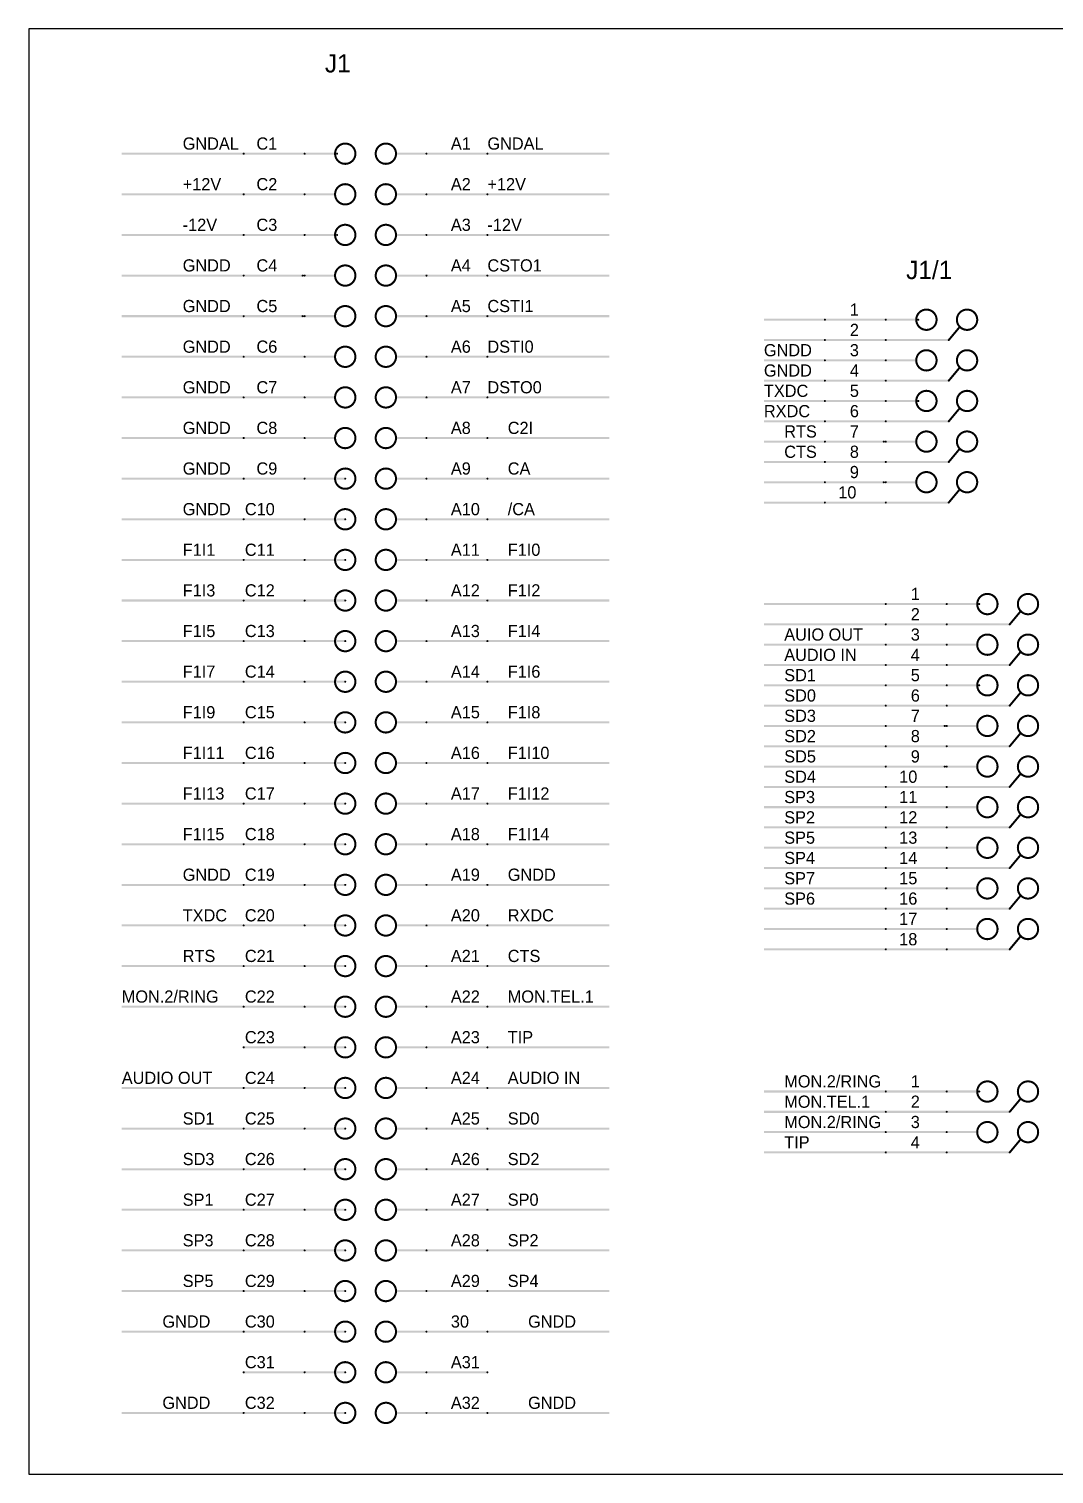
# Model space of a CAD drawing. Extents: x 0.83 to 10.68, y 13.4 to 20.51.
# Drawn here: x 0.83 to 5.87, y 13.4 to 20.51 of the extents above; entities that cross this region are included whole.
import ezdxf

# ---------------------------------------------------------------- set-up
doc = ezdxf.new("R2010")
doc.units = 0
doc.linetypes.add('SOLID', pattern=[0])
doc.layers.get('0').update_dxf_attribs({"linetype": 'SOLID'})
doc.layers.add('1', color=1, linetype='SOLID')

# ---------------------------------------------------------------- blocks, each defined once
blk = doc.blocks.new('32767')
at = {"color": 0, "const_width": 0.5}
blk.add_lwpolyline([(-0.25, 0, 1), (0.25, 0, 1)], format="xyb", close=True, dxfattribs=at)

msp = doc.modelspace()

# ---------------------------------------------------------------- linework, layer by layer
at = {"color": 0}
for p, q in [((0.8263, 20.5144), (0.8263, 13.3988)), ((10.6746, 20.5144), (0.8263, 20.5144)), ((0.8263, 13.3988), (10.6746, 13.3988))]:
    msp.add_line(p, q, dxfattribs=at)
at = {"layer": '1', "color": 0, "const_width": 0.01}
for points in [[(2.4334, 19.9, 1), (2.3334, 19.9, 1), (2.4334, 19.9, 1)], [(2.6334, 19.9, 1), (2.5334, 19.9, 1), (2.6334, 19.9, 1)], [(2.4334, 19.7, 1), (2.3334, 19.7, 1), (2.4334, 19.7, 1)], [(2.6334, 19.7, 1), (2.5334, 19.7, 1), (2.6334, 19.7, 1)], [(2.4334, 19.5, 1), (2.3334, 19.5, 1), (2.4334, 19.5, 1)], [(2.6334, 19.5, 1), (2.5334, 19.5, 1), (2.6334, 19.5, 1)], [(2.4334, 19.3, 1), (2.3334, 19.3, 1), (2.4334, 19.3, 1)], [(2.6334, 19.3, 1), (2.5334, 19.3, 1), (2.6334, 19.3, 1)], [(2.4334, 19.1, 1), (2.3334, 19.1, 1), (2.4334, 19.1, 1)], [(2.6334, 19.1, 1), (2.5334, 19.1, 1), (2.6334, 19.1, 1)], [(5.2944, 19.0825, 1), (5.1944, 19.0825, 1), (5.2944, 19.0825, 1)], [(5.4944, 19.0825, 1), (5.3944, 19.0825, 1), (5.4944, 19.0825, 1)], [(2.4334, 18.9, 1), (2.3334, 18.9, 1), (2.4334, 18.9, 1)], [(2.6334, 18.9, 1), (2.5334, 18.9, 1), (2.6334, 18.9, 1)], [(5.2944, 18.8825, 1), (5.1944, 18.8825, 1), (5.2944, 18.8825, 1)], [(5.4944, 18.8825, 1), (5.3944, 18.8825, 1), (5.4944, 18.8825, 1)], [(2.4334, 18.7, 1), (2.3334, 18.7, 1), (2.4334, 18.7, 1)], [(2.6334, 18.7, 1), (2.5334, 18.7, 1), (2.6334, 18.7, 1)], [(5.2944, 18.6825, 1), (5.1944, 18.6825, 1), (5.2944, 18.6825, 1)], [(5.4944, 18.6825, 1), (5.3944, 18.6825, 1), (5.4944, 18.6825, 1)], [(2.4334, 18.5, 1), (2.3334, 18.5, 1), (2.4334, 18.5, 1)], [(2.6334, 18.5, 1), (2.5334, 18.5, 1), (2.6334, 18.5, 1)], [(5.2944, 18.4825, 1), (5.1944, 18.4825, 1), (5.2944, 18.4825, 1)], [(5.4944, 18.4825, 1), (5.3944, 18.4825, 1), (5.4944, 18.4825, 1)], [(2.4334, 18.3, 1), (2.3334, 18.3, 1), (2.4334, 18.3, 1)], [(2.6334, 18.3, 1), (2.5334, 18.3, 1), (2.6334, 18.3, 1)], [(5.2944, 18.2825, 1), (5.1944, 18.2825, 1), (5.2944, 18.2825, 1)], [(5.4944, 18.2825, 1), (5.3944, 18.2825, 1), (5.4944, 18.2825, 1)], [(2.4334, 18.1, 1), (2.3334, 18.1, 1), (2.4334, 18.1, 1)], [(2.6334, 18.1, 1), (2.5334, 18.1, 1), (2.6334, 18.1, 1)], [(2.4334, 17.9, 1), (2.3334, 17.9, 1), (2.4334, 17.9, 1)], [(2.6334, 17.9, 1), (2.5334, 17.9, 1), (2.6334, 17.9, 1)], [(2.4334, 17.7, 1), (2.3334, 17.7, 1), (2.4334, 17.7, 1)], [(2.6334, 17.7, 1), (2.5334, 17.7, 1), (2.6334, 17.7, 1)], [(5.5944, 17.6825, 1), (5.4944, 17.6825, 1), (5.5944, 17.6825, 1)], [(5.7944, 17.6825, 1), (5.6944, 17.6825, 1), (5.7944, 17.6825, 1)], [(2.4334, 17.5, 1), (2.3334, 17.5, 1), (2.4334, 17.5, 1)], [(2.6334, 17.5, 1), (2.5334, 17.5, 1), (2.6334, 17.5, 1)], [(5.5944, 17.4825, 1), (5.4944, 17.4825, 1), (5.5944, 17.4825, 1)], [(5.7944, 17.4825, 1), (5.6944, 17.4825, 1), (5.7944, 17.4825, 1)], [(2.4334, 17.3, 1), (2.3334, 17.3, 1), (2.4334, 17.3, 1)], [(2.6334, 17.3, 1), (2.5334, 17.3, 1), (2.6334, 17.3, 1)], [(5.5944, 17.2825, 1), (5.4944, 17.2825, 1), (5.5944, 17.2825, 1)], [(5.7944, 17.2825, 1), (5.6944, 17.2825, 1), (5.7944, 17.2825, 1)], [(2.4334, 17.1, 1), (2.3334, 17.1, 1), (2.4334, 17.1, 1)], [(2.6334, 17.1, 1), (2.5334, 17.1, 1), (2.6334, 17.1, 1)], [(5.5944, 17.0825, 1), (5.4944, 17.0825, 1), (5.5944, 17.0825, 1)], [(5.7944, 17.0825, 1), (5.6944, 17.0825, 1), (5.7944, 17.0825, 1)], [(2.4334, 16.9, 1), (2.3334, 16.9, 1), (2.4334, 16.9, 1)], [(2.6334, 16.9, 1), (2.5334, 16.9, 1), (2.6334, 16.9, 1)], [(5.5944, 16.8825, 1), (5.4944, 16.8825, 1), (5.5944, 16.8825, 1)], [(5.7944, 16.8825, 1), (5.6944, 16.8825, 1), (5.7944, 16.8825, 1)], [(2.4334, 16.7, 1), (2.3334, 16.7, 1), (2.4334, 16.7, 1)], [(2.6334, 16.7, 1), (2.5334, 16.7, 1), (2.6334, 16.7, 1)], [(5.5944, 16.6825, 1), (5.4944, 16.6825, 1), (5.5944, 16.6825, 1)], [(5.7944, 16.6825, 1), (5.6944, 16.6825, 1), (5.7944, 16.6825, 1)], [(2.4334, 16.5, 1), (2.3334, 16.5, 1), (2.4334, 16.5, 1)], [(2.6334, 16.5, 1), (2.5334, 16.5, 1), (2.6334, 16.5, 1)], [(5.5944, 16.4825, 1), (5.4944, 16.4825, 1), (5.5944, 16.4825, 1)], [(5.7944, 16.4825, 1), (5.6944, 16.4825, 1), (5.7944, 16.4825, 1)], [(2.4334, 16.3, 1), (2.3334, 16.3, 1), (2.4334, 16.3, 1)], [(2.6334, 16.3, 1), (2.5334, 16.3, 1), (2.6334, 16.3, 1)], [(5.5944, 16.2825, 1), (5.4944, 16.2825, 1), (5.5944, 16.2825, 1)], [(5.7944, 16.2825, 1), (5.6944, 16.2825, 1), (5.7944, 16.2825, 1)], [(2.4334, 16.1, 1), (2.3334, 16.1, 1), (2.4334, 16.1, 1)], [(2.6334, 16.1, 1), (2.5334, 16.1, 1), (2.6334, 16.1, 1)], [(5.5944, 16.0825, 1), (5.4944, 16.0825, 1), (5.5944, 16.0825, 1)], [(5.7944, 16.0825, 1), (5.6944, 16.0825, 1), (5.7944, 16.0825, 1)], [(2.4334, 15.9, 1), (2.3334, 15.9, 1), (2.4334, 15.9, 1)], [(2.6334, 15.9, 1), (2.5334, 15.9, 1), (2.6334, 15.9, 1)], [(2.4334, 15.7, 1), (2.3334, 15.7, 1), (2.4334, 15.7, 1)], [(2.6334, 15.7, 1), (2.5334, 15.7, 1), (2.6334, 15.7, 1)], [(2.4334, 15.5, 1), (2.3334, 15.5, 1), (2.4334, 15.5, 1)], [(2.6334, 15.5, 1), (2.5334, 15.5, 1), (2.6334, 15.5, 1)], [(2.4334, 15.3, 1), (2.3334, 15.3, 1), (2.4334, 15.3, 1)], [(2.6334, 15.3, 1), (2.5334, 15.3, 1), (2.6334, 15.3, 1)], [(5.5944, 15.2825, 1), (5.4944, 15.2825, 1), (5.5944, 15.2825, 1)], [(5.7944, 15.2825, 1), (5.6944, 15.2825, 1), (5.7944, 15.2825, 1)], [(2.4334, 15.1, 1), (2.3334, 15.1, 1), (2.4334, 15.1, 1)], [(2.6334, 15.1, 1), (2.5334, 15.1, 1), (2.6334, 15.1, 1)], [(5.5944, 15.0825, 1), (5.4944, 15.0825, 1), (5.5944, 15.0825, 1)], [(5.7944, 15.0825, 1), (5.6944, 15.0825, 1), (5.7944, 15.0825, 1)], [(2.4334, 14.9, 1), (2.3334, 14.9, 1), (2.4334, 14.9, 1)], [(2.6334, 14.9, 1), (2.5334, 14.9, 1), (2.6334, 14.9, 1)], [(2.4334, 14.7, 1), (2.3334, 14.7, 1), (2.4334, 14.7, 1)], [(2.6334, 14.7, 1), (2.5334, 14.7, 1), (2.6334, 14.7, 1)], [(2.4334, 14.5, 1), (2.3334, 14.5, 1), (2.4334, 14.5, 1)], [(2.6334, 14.5, 1), (2.5334, 14.5, 1), (2.6334, 14.5, 1)], [(2.4334, 14.3, 1), (2.3334, 14.3, 1), (2.4334, 14.3, 1)], [(2.6334, 14.3, 1), (2.5334, 14.3, 1), (2.6334, 14.3, 1)], [(2.4334, 14.1, 1), (2.3334, 14.1, 1), (2.4334, 14.1, 1)], [(2.6334, 14.1, 1), (2.5334, 14.1, 1), (2.6334, 14.1, 1)], [(2.4334, 13.9, 1), (2.3334, 13.9, 1), (2.4334, 13.9, 1)], [(2.6334, 13.9, 1), (2.5334, 13.9, 1), (2.6334, 13.9, 1)], [(2.4334, 13.7, 1), (2.3334, 13.7, 1), (2.4334, 13.7, 1)], [(2.6334, 13.7, 1), (2.5334, 13.7, 1), (2.6334, 13.7, 1)]]:
    msp.add_lwpolyline(points, format="xyb", dxfattribs=at)
at = {"layer": '1', "color": 0}
for points in [[(1.2834, 19.895), (1.2834, 19.905), (1.8834, 19.895), (1.8834, 19.905)], [(2.1834, 19.905), (2.1834, 19.895), (1.8834, 19.905), (1.8834, 19.895)], [(2.1834, 19.895), (2.1834, 19.905), (2.3434, 19.895), (2.3434, 19.905)], [(2.6334, 19.895), (2.6334, 19.905), (2.7834, 19.895), (2.7834, 19.905)], [(2.7834, 19.895), (2.7834, 19.905), (3.0834, 19.895), (3.0834, 19.905)], [(3.0834, 19.895), (3.0834, 19.905), (3.6834, 19.895), (3.6834, 19.905)], [(1.2834, 19.695), (1.2834, 19.705), (1.8834, 19.695), (1.8834, 19.705)], [(2.1834, 19.705), (2.1834, 19.695), (1.8834, 19.705), (1.8834, 19.695)], [(2.1834, 19.695), (2.1834, 19.705), (2.3334, 19.695), (2.3334, 19.705)], [(2.6334, 19.695), (2.6334, 19.705), (2.7834, 19.695), (2.7834, 19.705)], [(2.7834, 19.695), (2.7834, 19.705), (3.0834, 19.695), (3.0834, 19.705)], [(3.0834, 19.695), (3.0834, 19.705), (3.6834, 19.695), (3.6834, 19.705)], [(1.2834, 19.495), (1.2834, 19.505), (1.8834, 19.495), (1.8834, 19.505)], [(2.1834, 19.505), (2.1834, 19.495), (1.8834, 19.505), (1.8834, 19.495)], [(2.1834, 19.495), (2.1834, 19.505), (2.3434, 19.495), (2.3434, 19.505)], [(2.6334, 19.495), (2.6334, 19.505), (2.7834, 19.495), (2.7834, 19.505)], [(2.7834, 19.495), (2.7834, 19.505), (3.0834, 19.495), (3.0834, 19.505)], [(3.0834, 19.495), (3.0834, 19.505), (3.6834, 19.495), (3.6834, 19.505)], [(1.2834, 19.295), (1.2834, 19.305), (1.8834, 19.295), (1.8834, 19.305)], [(2.1834, 19.305), (2.1834, 19.295), (1.8834, 19.305), (1.8834, 19.295)], [(2.1734, 19.295), (2.1734, 19.305), (2.3334, 19.295), (2.3334, 19.305)], [(2.6334, 19.295), (2.6334, 19.305), (2.7834, 19.295), (2.7834, 19.305)], [(2.7834, 19.295), (2.7834, 19.305), (3.0834, 19.295), (3.0834, 19.305)], [(3.0834, 19.295), (3.0834, 19.305), (3.6834, 19.295), (3.6834, 19.305)], [(1.2834, 19.095), (1.2834, 19.105), (1.8834, 19.095), (1.8834, 19.105)], [(2.1834, 19.105), (2.1834, 19.095), (1.8834, 19.105), (1.8834, 19.095)], [(2.1734, 19.095), (2.1734, 19.105), (2.3334, 19.095), (2.3334, 19.105)], [(2.6334, 19.095), (2.6334, 19.105), (2.7834, 19.095), (2.7834, 19.105)], [(2.7834, 19.095), (2.7834, 19.105), (3.0834, 19.095), (3.0834, 19.105)], [(3.0834, 19.095), (3.0834, 19.105), (3.6834, 19.095), (3.6834, 19.105)], [(4.4444, 19.0775), (4.4444, 19.0875), (4.7444, 19.0775), (4.7444, 19.0875)], [(5.0444, 19.0875), (5.0444, 19.0775), (4.7444, 19.0875), (4.7444, 19.0775)], [(5.0444, 19.0775), (5.0444, 19.0875), (5.2044, 19.0775), (5.2044, 19.0875)], [(5.3582, 18.9793), (5.3506, 18.9857), (5.4082, 19.0393), (5.4006, 19.0457)], [(4.4444, 18.9775), (4.4444, 18.9875), (4.7444, 18.9775), (4.7444, 18.9875)], [(5.0444, 18.9875), (5.0444, 18.9775), (4.7444, 18.9875), (4.7444, 18.9775)], [(5.0444, 18.9775), (5.0444, 18.9875), (5.3544, 18.9775), (5.3544, 18.9875)], [(1.2834, 18.895), (1.2834, 18.905), (1.8834, 18.895), (1.8834, 18.905)], [(2.1834, 18.905), (2.1834, 18.895), (1.8834, 18.905), (1.8834, 18.895)], [(2.1834, 18.895), (2.1834, 18.905), (2.3334, 18.895), (2.3334, 18.905)], [(2.6334, 18.895), (2.6334, 18.905), (2.7834, 18.895), (2.7834, 18.905)], [(2.7834, 18.895), (2.7834, 18.905), (3.0834, 18.895), (3.0834, 18.905)], [(3.0834, 18.895), (3.0834, 18.905), (3.6834, 18.895), (3.6834, 18.905)], [(4.4444, 18.8775), (4.4444, 18.8875), (4.7444, 18.8775), (4.7444, 18.8875)], [(5.0444, 18.8875), (5.0444, 18.8775), (4.7444, 18.8875), (4.7444, 18.8775)], [(5.0444, 18.8775), (5.0444, 18.8875), (5.1944, 18.8775), (5.1944, 18.8875)], [(4.4444, 18.7775), (4.4444, 18.7875), (4.7444, 18.7775), (4.7444, 18.7875)], [(5.0444, 18.7875), (5.0444, 18.7775), (4.7444, 18.7875), (4.7444, 18.7775)], [(5.0444, 18.7775), (5.0444, 18.7875), (5.3544, 18.7775), (5.3544, 18.7875)], [(5.3582, 18.7793), (5.3506, 18.7857), (5.4082, 18.8393), (5.4006, 18.8457)], [(1.2834, 18.695), (1.2834, 18.705), (1.8834, 18.695), (1.8834, 18.705)], [(2.1834, 18.705), (2.1834, 18.695), (1.8834, 18.705), (1.8834, 18.695)], [(2.1834, 18.695), (2.1834, 18.705), (2.3334, 18.695), (2.3334, 18.705)], [(2.6334, 18.695), (2.6334, 18.705), (2.7834, 18.695), (2.7834, 18.705)], [(2.7834, 18.695), (2.7834, 18.705), (3.0834, 18.695), (3.0834, 18.705)], [(3.0834, 18.695), (3.0834, 18.705), (3.6834, 18.695), (3.6834, 18.705)], [(4.4444, 18.6775), (4.4444, 18.6875), (4.7444, 18.6775), (4.7444, 18.6875)], [(5.0444, 18.6875), (5.0444, 18.6775), (4.7444, 18.6875), (4.7444, 18.6775)], [(5.0444, 18.6775), (5.0444, 18.6875), (5.2044, 18.6775), (5.2044, 18.6875)], [(5.3582, 18.5793), (5.3506, 18.5857), (5.4082, 18.6393), (5.4006, 18.6457)], [(4.4444, 18.5775), (4.4444, 18.5875), (4.7444, 18.5775), (4.7444, 18.5875)], [(5.0444, 18.5875), (5.0444, 18.5775), (4.7444, 18.5875), (4.7444, 18.5775)], [(5.0444, 18.5775), (5.0444, 18.5875), (5.3544, 18.5775), (5.3544, 18.5875)], [(1.2834, 18.495), (1.2834, 18.505), (1.8834, 18.495), (1.8834, 18.505)], [(2.1834, 18.505), (2.1834, 18.495), (1.8834, 18.505), (1.8834, 18.495)], [(2.1834, 18.495), (2.1834, 18.505), (2.3334, 18.495), (2.3334, 18.505)], [(2.6334, 18.495), (2.6334, 18.505), (2.7834, 18.495), (2.7834, 18.505)], [(2.7834, 18.495), (2.7834, 18.505), (3.0834, 18.495), (3.0834, 18.505)], [(3.0834, 18.495), (3.0834, 18.505), (3.6834, 18.495), (3.6834, 18.505)], [(4.4444, 18.4775), (4.4444, 18.4875), (4.7444, 18.4775), (4.7444, 18.4875)], [(5.0444, 18.4875), (5.0444, 18.4775), (4.7444, 18.4875), (4.7444, 18.4775)], [(5.0344, 18.4775), (5.0344, 18.4875), (5.1944, 18.4775), (5.1944, 18.4875)], [(5.3582, 18.3793), (5.3506, 18.3857), (5.4082, 18.4393), (5.4006, 18.4457)], [(4.4444, 18.3775), (4.4444, 18.3875), (4.7444, 18.3775), (4.7444, 18.3875)], [(5.0444, 18.3875), (5.0444, 18.3775), (4.7444, 18.3875), (4.7444, 18.3775)], [(5.0444, 18.3775), (5.0444, 18.3875), (5.3544, 18.3775), (5.3544, 18.3875)], [(1.2834, 18.295), (1.2834, 18.305), (1.8834, 18.295), (1.8834, 18.305)], [(2.1834, 18.305), (2.1834, 18.295), (1.8834, 18.305), (1.8834, 18.295)], [(2.1834, 18.295), (2.1834, 18.305), (2.3834, 18.295), (2.3834, 18.305)], [(2.6334, 18.295), (2.6334, 18.305), (2.7834, 18.295), (2.7834, 18.305)], [(2.7834, 18.295), (2.7834, 18.305), (3.0834, 18.295), (3.0834, 18.305)], [(3.0834, 18.295), (3.0834, 18.305), (3.6834, 18.295), (3.6834, 18.305)], [(4.4444, 18.2775), (4.4444, 18.2875), (4.7444, 18.2775), (4.7444, 18.2875)], [(5.0444, 18.2875), (5.0444, 18.2775), (4.7444, 18.2875), (4.7444, 18.2775)], [(5.0344, 18.2775), (5.0344, 18.2875), (5.1944, 18.2775), (5.1944, 18.2875)], [(5.3582, 18.1793), (5.3506, 18.1857), (5.4082, 18.2393), (5.4006, 18.2457)], [(4.4444, 18.1775), (4.4444, 18.1875), (4.7444, 18.1775), (4.7444, 18.1875)], [(5.0444, 18.1875), (5.0444, 18.1775), (4.7444, 18.1875), (4.7444, 18.1775)], [(5.0444, 18.1775), (5.0444, 18.1875), (5.3544, 18.1775), (5.3544, 18.1875)], [(1.2834, 18.095), (1.2834, 18.105), (1.8834, 18.095), (1.8834, 18.105)], [(2.1834, 18.105), (2.1834, 18.095), (1.8834, 18.105), (1.8834, 18.095)], [(2.1834, 18.095), (2.1834, 18.105), (2.3834, 18.095), (2.3834, 18.105)], [(2.6334, 18.095), (2.6334, 18.105), (2.7834, 18.095), (2.7834, 18.105)], [(2.7834, 18.095), (2.7834, 18.105), (3.0834, 18.095), (3.0834, 18.105)], [(3.0834, 18.095), (3.0834, 18.105), (3.6834, 18.095), (3.6834, 18.105)], [(1.2834, 17.895), (1.2834, 17.905), (1.8834, 17.895), (1.8834, 17.905)], [(2.1834, 17.905), (2.1834, 17.895), (1.8834, 17.905), (1.8834, 17.895)], [(2.1834, 17.895), (2.1834, 17.905), (2.3834, 17.895), (2.3834, 17.905)], [(2.6334, 17.895), (2.6334, 17.905), (2.7834, 17.895), (2.7834, 17.905)], [(2.7834, 17.895), (2.7834, 17.905), (3.0834, 17.895), (3.0834, 17.905)], [(3.0834, 17.895), (3.0834, 17.905), (3.6834, 17.895), (3.6834, 17.905)], [(1.2834, 17.695), (1.2834, 17.705), (1.8834, 17.695), (1.8834, 17.705)], [(2.1834, 17.705), (2.1834, 17.695), (1.8834, 17.705), (1.8834, 17.695)], [(2.1834, 17.695), (2.1834, 17.705), (2.3834, 17.695), (2.3834, 17.705)], [(2.6334, 17.695), (2.6334, 17.705), (2.7834, 17.695), (2.7834, 17.705)], [(2.7834, 17.695), (2.7834, 17.705), (3.0834, 17.695), (3.0834, 17.705)], [(3.0834, 17.695), (3.0834, 17.705), (3.6834, 17.695), (3.6834, 17.705)], [(4.4444, 17.6775), (4.4444, 17.6875), (5.0444, 17.6775), (5.0444, 17.6875)], [(5.3444, 17.6875), (5.3444, 17.6775), (5.0444, 17.6875), (5.0444, 17.6775)], [(5.3444, 17.6775), (5.3444, 17.6875), (5.5044, 17.6775), (5.5044, 17.6875)], [(4.4444, 17.5775), (4.4444, 17.5875), (5.0444, 17.5775), (5.0444, 17.5875)], [(4.4444, 17.5775), (4.4444, 17.5875), (5.0444, 17.5775), (5.0444, 17.5875)], [(5.3444, 17.5875), (5.3444, 17.5775), (5.0444, 17.5875), (5.0444, 17.5775)], [(5.3444, 17.5775), (5.3444, 17.5875), (5.6544, 17.5775), (5.6544, 17.5875)], [(5.6582, 17.5793), (5.6506, 17.5857), (5.7082, 17.6393), (5.7006, 17.6457)], [(1.2834, 17.495), (1.2834, 17.505), (1.8834, 17.495), (1.8834, 17.505)], [(2.1834, 17.505), (2.1834, 17.495), (1.8834, 17.505), (1.8834, 17.495)], [(2.1834, 17.495), (2.1834, 17.505), (2.3834, 17.495), (2.3834, 17.505)], [(2.6334, 17.495), (2.6334, 17.505), (2.7834, 17.495), (2.7834, 17.505)], [(2.7834, 17.495), (2.7834, 17.505), (3.0834, 17.495), (3.0834, 17.505)], [(3.0834, 17.495), (3.0834, 17.505), (3.6834, 17.495), (3.6834, 17.505)], [(4.4444, 17.4775), (4.4444, 17.4875), (5.0444, 17.4775), (5.0444, 17.4875)], [(5.3444, 17.4875), (5.3444, 17.4775), (5.0444, 17.4875), (5.0444, 17.4775)], [(5.3444, 17.4775), (5.3444, 17.4875), (5.4944, 17.4775), (5.4944, 17.4875)], [(5.6582, 17.3793), (5.6506, 17.3857), (5.7082, 17.4393), (5.7006, 17.4457)], [(4.4444, 17.3775), (4.4444, 17.3875), (5.0444, 17.3775), (5.0444, 17.3875)], [(5.3444, 17.3875), (5.3444, 17.3775), (5.0444, 17.3875), (5.0444, 17.3775)], [(5.3444, 17.3775), (5.3444, 17.3875), (5.6544, 17.3775), (5.6544, 17.3875)], [(1.2834, 17.295), (1.2834, 17.305), (1.8834, 17.295), (1.8834, 17.305)], [(2.1834, 17.305), (2.1834, 17.295), (1.8834, 17.305), (1.8834, 17.295)], [(2.1834, 17.295), (2.1834, 17.305), (2.3834, 17.295), (2.3834, 17.305)], [(2.6334, 17.295), (2.6334, 17.305), (2.7834, 17.295), (2.7834, 17.305)], [(2.7834, 17.295), (2.7834, 17.305), (3.0834, 17.295), (3.0834, 17.305)], [(3.0834, 17.295), (3.0834, 17.305), (3.6834, 17.295), (3.6834, 17.305)], [(4.4444, 17.2775), (4.4444, 17.2875), (5.0444, 17.2775), (5.0444, 17.2875)], [(5.3444, 17.2875), (5.3444, 17.2775), (5.0444, 17.2875), (5.0444, 17.2775)], [(5.3444, 17.2775), (5.3444, 17.2875), (5.5044, 17.2775), (5.5044, 17.2875)], [(5.6582, 17.1793), (5.6506, 17.1857), (5.7082, 17.2393), (5.7006, 17.2457)], [(4.4444, 17.1775), (4.4444, 17.1875), (5.0444, 17.1775), (5.0444, 17.1875)], [(5.3444, 17.1875), (5.3444, 17.1775), (5.0444, 17.1875), (5.0444, 17.1775)], [(5.3444, 17.1775), (5.3444, 17.1875), (5.6544, 17.1775), (5.6544, 17.1875)], [(1.2834, 17.095), (1.2834, 17.105), (1.8834, 17.095), (1.8834, 17.105)], [(2.1834, 17.105), (2.1834, 17.095), (1.8834, 17.105), (1.8834, 17.095)], [(2.1834, 17.095), (2.1834, 17.105), (2.3834, 17.095), (2.3834, 17.105)], [(2.6334, 17.095), (2.6334, 17.105), (2.7834, 17.095), (2.7834, 17.105)], [(2.7834, 17.095), (2.7834, 17.105), (3.0834, 17.095), (3.0834, 17.105)], [(3.0834, 17.095), (3.0834, 17.105), (3.6834, 17.095), (3.6834, 17.105)], [(4.4444, 17.0775), (4.4444, 17.0875), (5.0444, 17.0775), (5.0444, 17.0875)], [(5.3444, 17.0875), (5.3444, 17.0775), (5.0444, 17.0875), (5.0444, 17.0775)], [(5.3344, 17.0775), (5.3344, 17.0875), (5.4944, 17.0775), (5.4944, 17.0875)], [(5.6582, 16.9793), (5.6506, 16.9857), (5.7082, 17.0393), (5.7006, 17.0457)], [(4.4444, 16.9775), (4.4444, 16.9875), (5.0444, 16.9775), (5.0444, 16.9875)], [(5.3444, 16.9875), (5.3444, 16.9775), (5.0444, 16.9875), (5.0444, 16.9775)], [(5.3444, 16.9775), (5.3444, 16.9875), (5.6544, 16.9775), (5.6544, 16.9875)], [(1.2834, 16.895), (1.2834, 16.905), (1.8834, 16.895), (1.8834, 16.905)], [(2.1834, 16.905), (2.1834, 16.895), (1.8834, 16.905), (1.8834, 16.895)], [(2.1834, 16.895), (2.1834, 16.905), (2.3834, 16.895), (2.3834, 16.905)], [(2.6334, 16.895), (2.6334, 16.905), (2.7834, 16.895), (2.7834, 16.905)], [(2.7834, 16.895), (2.7834, 16.905), (3.0834, 16.895), (3.0834, 16.905)], [(3.0834, 16.895), (3.0834, 16.905), (3.6834, 16.895), (3.6834, 16.905)], [(4.4444, 16.8775), (4.4444, 16.8875), (5.0444, 16.8775), (5.0444, 16.8875)], [(5.3444, 16.8875), (5.3444, 16.8775), (5.0444, 16.8875), (5.0444, 16.8775)], [(5.3344, 16.8775), (5.3344, 16.8875), (5.4944, 16.8775), (5.4944, 16.8875)], [(5.6582, 16.7793), (5.6506, 16.7857), (5.7082, 16.8393), (5.7006, 16.8457)], [(4.4444, 16.7775), (4.4444, 16.7875), (5.0444, 16.7775), (5.0444, 16.7875)], [(5.3444, 16.7875), (5.3444, 16.7775), (5.0444, 16.7875), (5.0444, 16.7775)], [(5.3444, 16.7775), (5.3444, 16.7875), (5.6544, 16.7775), (5.6544, 16.7875)], [(1.2834, 16.695), (1.2834, 16.705), (1.8834, 16.695), (1.8834, 16.705)], [(2.1834, 16.705), (2.1834, 16.695), (1.8834, 16.705), (1.8834, 16.695)], [(2.1834, 16.695), (2.1834, 16.705), (2.3834, 16.695), (2.3834, 16.705)], [(2.6334, 16.695), (2.6334, 16.705), (2.7834, 16.695), (2.7834, 16.705)], [(2.7834, 16.695), (2.7834, 16.705), (3.0834, 16.695), (3.0834, 16.705)], [(3.0834, 16.695), (3.0834, 16.705), (3.6834, 16.695), (3.6834, 16.705)], [(4.4444, 16.6775), (4.4444, 16.6875), (5.0444, 16.6775), (5.0444, 16.6875)], [(5.3444, 16.6875), (5.3444, 16.6775), (5.0444, 16.6875), (5.0444, 16.6775)], [(5.3444, 16.6775), (5.3444, 16.6875), (5.4944, 16.6775), (5.4944, 16.6875)], [(4.4444, 16.5775), (4.4444, 16.5875), (5.0444, 16.5775), (5.0444, 16.5875)], [(5.3444, 16.5875), (5.3444, 16.5775), (5.0444, 16.5875), (5.0444, 16.5775)], [(5.3444, 16.5775), (5.3444, 16.5875), (5.6544, 16.5775), (5.6544, 16.5875)], [(5.6582, 16.5793), (5.6506, 16.5857), (5.7082, 16.6393), (5.7006, 16.6457)], [(1.2834, 16.495), (1.2834, 16.505), (1.8834, 16.495), (1.8834, 16.505)], [(2.1834, 16.505), (2.1834, 16.495), (1.8834, 16.505), (1.8834, 16.495)], [(2.1834, 16.495), (2.1834, 16.505), (2.3834, 16.495), (2.3834, 16.505)], [(2.6334, 16.495), (2.6334, 16.505), (2.7834, 16.495), (2.7834, 16.505)], [(2.7834, 16.495), (2.7834, 16.505), (3.0834, 16.495), (3.0834, 16.505)], [(3.0834, 16.495), (3.0834, 16.505), (3.6834, 16.495), (3.6834, 16.505)], [(4.4444, 16.4775), (4.4444, 16.4875), (5.0444, 16.4775), (5.0444, 16.4875)], [(5.3444, 16.4875), (5.3444, 16.4775), (5.0444, 16.4875), (5.0444, 16.4775)], [(5.3444, 16.4775), (5.3444, 16.4875), (5.4944, 16.4775), (5.4944, 16.4875)], [(5.6582, 16.3793), (5.6506, 16.3857), (5.7082, 16.4393), (5.7006, 16.4457)], [(4.4444, 16.3775), (4.4444, 16.3875), (5.0444, 16.3775), (5.0444, 16.3875)], [(5.3444, 16.3875), (5.3444, 16.3775), (5.0444, 16.3875), (5.0444, 16.3775)], [(5.3444, 16.3775), (5.3444, 16.3875), (5.6544, 16.3775), (5.6544, 16.3875)], [(1.2834, 16.295), (1.2834, 16.305), (1.8834, 16.295), (1.8834, 16.305)], [(2.1834, 16.305), (2.1834, 16.295), (1.8834, 16.305), (1.8834, 16.295)], [(2.1834, 16.295), (2.1834, 16.305), (2.3834, 16.295), (2.3834, 16.305)], [(2.6334, 16.295), (2.6334, 16.305), (2.7834, 16.295), (2.7834, 16.305)], [(2.7834, 16.295), (2.7834, 16.305), (3.0834, 16.295), (3.0834, 16.305)], [(3.0834, 16.295), (3.0834, 16.305), (3.6834, 16.295), (3.6834, 16.305)], [(4.4444, 16.2775), (4.4444, 16.2875), (5.0444, 16.2775), (5.0444, 16.2875)], [(5.3444, 16.2875), (5.3444, 16.2775), (5.0444, 16.2875), (5.0444, 16.2775)], [(5.3444, 16.2775), (5.3444, 16.2875), (5.4944, 16.2775), (5.4944, 16.2875)], [(5.6582, 16.1793), (5.6506, 16.1857), (5.7082, 16.2393), (5.7006, 16.2457)], [(4.4444, 16.1775), (4.4444, 16.1875), (5.0444, 16.1775), (5.0444, 16.1875)], [(5.3444, 16.1875), (5.3444, 16.1775), (5.0444, 16.1875), (5.0444, 16.1775)], [(5.3444, 16.1775), (5.3444, 16.1875), (5.6544, 16.1775), (5.6544, 16.1875)], [(1.2834, 16.095), (1.2834, 16.105), (1.8834, 16.095), (1.8834, 16.105)], [(2.1834, 16.105), (2.1834, 16.095), (1.8834, 16.105), (1.8834, 16.095)], [(2.1834, 16.095), (2.1834, 16.105), (2.3834, 16.095), (2.3834, 16.105)], [(2.6334, 16.095), (2.6334, 16.105), (2.7834, 16.095), (2.7834, 16.105)], [(2.7834, 16.095), (2.7834, 16.105), (3.0834, 16.095), (3.0834, 16.105)], [(3.0834, 16.095), (3.0834, 16.105), (3.6834, 16.095), (3.6834, 16.105)], [(4.4444, 16.0775), (4.4444, 16.0875), (5.0444, 16.0775), (5.0444, 16.0875)], [(5.3444, 16.0875), (5.3444, 16.0775), (5.0444, 16.0875), (5.0444, 16.0775)], [(5.3444, 16.0775), (5.3444, 16.0875), (5.4944, 16.0775), (5.4944, 16.0875)], [(5.6582, 15.9793), (5.6506, 15.9857), (5.7082, 16.0393), (5.7006, 16.0457)], [(4.4444, 15.9775), (4.4444, 15.9875), (5.0444, 15.9775), (5.0444, 15.9875)], [(5.3444, 15.9875), (5.3444, 15.9775), (5.0444, 15.9875), (5.0444, 15.9775)], [(5.3444, 15.9775), (5.3444, 15.9875), (5.6544, 15.9775), (5.6544, 15.9875)], [(1.2834, 15.895), (1.2834, 15.905), (1.8834, 15.895), (1.8834, 15.905)], [(2.1834, 15.905), (2.1834, 15.895), (1.8834, 15.905), (1.8834, 15.895)], [(2.1834, 15.895), (2.1834, 15.905), (2.3834, 15.895), (2.3834, 15.905)], [(2.6334, 15.895), (2.6334, 15.905), (2.7834, 15.895), (2.7834, 15.905)], [(2.7834, 15.895), (2.7834, 15.905), (3.0834, 15.895), (3.0834, 15.905)], [(3.0834, 15.895), (3.0834, 15.905), (3.6834, 15.895), (3.6834, 15.905)], [(1.2834, 15.695), (1.2834, 15.705), (1.8834, 15.695), (1.8834, 15.705)], [(2.1834, 15.705), (2.1834, 15.695), (1.8834, 15.705), (1.8834, 15.695)], [(2.1834, 15.695), (2.1834, 15.705), (2.3834, 15.695), (2.3834, 15.705)], [(2.6334, 15.695), (2.6334, 15.705), (2.7834, 15.695), (2.7834, 15.705)], [(2.7834, 15.695), (2.7834, 15.705), (3.0834, 15.695), (3.0834, 15.705)], [(3.0834, 15.695), (3.0834, 15.705), (3.6834, 15.695), (3.6834, 15.705)], [(2.1834, 15.505), (2.1834, 15.495), (1.8834, 15.505), (1.8834, 15.495)], [(2.1834, 15.495), (2.1834, 15.505), (2.3834, 15.495), (2.3834, 15.505)], [(2.6334, 15.495), (2.6334, 15.505), (2.7834, 15.495), (2.7834, 15.505)], [(2.7834, 15.495), (2.7834, 15.505), (3.0834, 15.495), (3.0834, 15.505)], [(3.0834, 15.495), (3.0834, 15.505), (3.6834, 15.495), (3.6834, 15.505)], [(1.2834, 15.295), (1.2834, 15.305), (1.8834, 15.295), (1.8834, 15.305)], [(2.1834, 15.305), (2.1834, 15.295), (1.8834, 15.305), (1.8834, 15.295)], [(2.1834, 15.295), (2.1834, 15.305), (2.3834, 15.295), (2.3834, 15.305)], [(2.6334, 15.295), (2.6334, 15.305), (2.7834, 15.295), (2.7834, 15.305)], [(2.7834, 15.295), (2.7834, 15.305), (3.0834, 15.295), (3.0834, 15.305)], [(3.0834, 15.295), (3.0834, 15.305), (3.6834, 15.295), (3.6834, 15.305)], [(4.4444, 15.2775), (4.4444, 15.2875), (5.0444, 15.2775), (5.0444, 15.2875)], [(5.3444, 15.2875), (5.3444, 15.2775), (5.0444, 15.2875), (5.0444, 15.2775)], [(5.3444, 15.2775), (5.3444, 15.2875), (5.5044, 15.2775), (5.5044, 15.2875)], [(5.6582, 15.1793), (5.6506, 15.1857), (5.7082, 15.2393), (5.7006, 15.2457)], [(4.4444, 15.1775), (4.4444, 15.1875), (5.0444, 15.1775), (5.0444, 15.1875)], [(5.3444, 15.1875), (5.3444, 15.1775), (5.0444, 15.1875), (5.0444, 15.1775)], [(5.3444, 15.1775), (5.3444, 15.1875), (5.6544, 15.1775), (5.6544, 15.1875)], [(1.2834, 15.095), (1.2834, 15.105), (1.8834, 15.095), (1.8834, 15.105)], [(2.1834, 15.105), (2.1834, 15.095), (1.8834, 15.105), (1.8834, 15.095)], [(2.1834, 15.095), (2.1834, 15.105), (2.3834, 15.095), (2.3834, 15.105)], [(2.6334, 15.095), (2.6334, 15.105), (2.7834, 15.095), (2.7834, 15.105)], [(2.7834, 15.095), (2.7834, 15.105), (3.0834, 15.095), (3.0834, 15.105)], [(3.0834, 15.095), (3.0834, 15.105), (3.6834, 15.095), (3.6834, 15.105)], [(4.4444, 15.0775), (4.4444, 15.0875), (5.0444, 15.0775), (5.0444, 15.0875)], [(5.3444, 15.0875), (5.3444, 15.0775), (5.0444, 15.0875), (5.0444, 15.0775)], [(5.3444, 15.0775), (5.3444, 15.0875), (5.4944, 15.0775), (5.4944, 15.0875)], [(5.6582, 14.9793), (5.6506, 14.9857), (5.7082, 15.0393), (5.7006, 15.0457)], [(4.4444, 14.9775), (4.4444, 14.9875), (5.0444, 14.9775), (5.0444, 14.9875)], [(5.3444, 14.9875), (5.3444, 14.9775), (5.0444, 14.9875), (5.0444, 14.9775)], [(5.3444, 14.9775), (5.3444, 14.9875), (5.6544, 14.9775), (5.6544, 14.9875)], [(1.2834, 14.895), (1.2834, 14.905), (1.8834, 14.895), (1.8834, 14.905)], [(2.1834, 14.905), (2.1834, 14.895), (1.8834, 14.905), (1.8834, 14.895)], [(2.1834, 14.895), (2.1834, 14.905), (2.3834, 14.895), (2.3834, 14.905)], [(2.6334, 14.895), (2.6334, 14.905), (2.7834, 14.895), (2.7834, 14.905)], [(2.7834, 14.895), (2.7834, 14.905), (3.0834, 14.895), (3.0834, 14.905)], [(3.0834, 14.895), (3.0834, 14.905), (3.6834, 14.895), (3.6834, 14.905)], [(1.2834, 14.695), (1.2834, 14.705), (1.8834, 14.695), (1.8834, 14.705)], [(2.1834, 14.705), (2.1834, 14.695), (1.8834, 14.705), (1.8834, 14.695)], [(2.1834, 14.695), (2.1834, 14.705), (2.3834, 14.695), (2.3834, 14.705)], [(2.6334, 14.695), (2.6334, 14.705), (2.7834, 14.695), (2.7834, 14.705)], [(2.7834, 14.695), (2.7834, 14.705), (3.0834, 14.695), (3.0834, 14.705)], [(3.0834, 14.695), (3.0834, 14.705), (3.6834, 14.695), (3.6834, 14.705)], [(1.2834, 14.495), (1.2834, 14.505), (1.8834, 14.495), (1.8834, 14.505)], [(2.1834, 14.505), (2.1834, 14.495), (1.8834, 14.505), (1.8834, 14.495)], [(2.1834, 14.495), (2.1834, 14.505), (2.3834, 14.495), (2.3834, 14.505)], [(2.6334, 14.495), (2.6334, 14.505), (2.7834, 14.495), (2.7834, 14.505)], [(2.7834, 14.495), (2.7834, 14.505), (3.0834, 14.495), (3.0834, 14.505)], [(3.0834, 14.495), (3.0834, 14.505), (3.6834, 14.495), (3.6834, 14.505)], [(1.2834, 14.295), (1.2834, 14.305), (1.8834, 14.295), (1.8834, 14.305)], [(2.1834, 14.305), (2.1834, 14.295), (1.8834, 14.305), (1.8834, 14.295)], [(2.1834, 14.295), (2.1834, 14.305), (2.3834, 14.295), (2.3834, 14.305)], [(2.6334, 14.295), (2.6334, 14.305), (2.7834, 14.295), (2.7834, 14.305)], [(2.7834, 14.295), (2.7834, 14.305), (3.0834, 14.295), (3.0834, 14.305)], [(3.0834, 14.295), (3.0834, 14.305), (3.6834, 14.295), (3.6834, 14.305)], [(1.2834, 14.095), (1.2834, 14.105), (1.8834, 14.095), (1.8834, 14.105)], [(2.1834, 14.105), (2.1834, 14.095), (1.8834, 14.105), (1.8834, 14.095)], [(2.1834, 14.095), (2.1834, 14.105), (2.3834, 14.095), (2.3834, 14.105)], [(2.6334, 14.095), (2.6334, 14.105), (2.7834, 14.095), (2.7834, 14.105)], [(2.7834, 14.095), (2.7834, 14.105), (3.0834, 14.095), (3.0834, 14.105)], [(3.0834, 14.095), (3.0834, 14.105), (3.6834, 14.095), (3.6834, 14.105)], [(2.1834, 13.905), (2.1834, 13.895), (1.8834, 13.905), (1.8834, 13.895)], [(2.1834, 13.895), (2.1834, 13.905), (2.3834, 13.895), (2.3834, 13.905)], [(2.6334, 13.895), (2.6334, 13.905), (2.7834, 13.895), (2.7834, 13.905)], [(2.7834, 13.895), (2.7834, 13.905), (3.0834, 13.895), (3.0834, 13.905)], [(1.2834, 13.695), (1.2834, 13.705), (1.8834, 13.695), (1.8834, 13.705)], [(2.1834, 13.705), (2.1834, 13.695), (1.8834, 13.705), (1.8834, 13.695)], [(2.1834, 13.695), (2.1834, 13.705), (2.3834, 13.695), (2.3834, 13.705)], [(2.6334, 13.695), (2.6334, 13.705), (2.7834, 13.695), (2.7834, 13.705)], [(2.7834, 13.695), (2.7834, 13.705), (3.0834, 13.695), (3.0834, 13.705)], [(3.0834, 13.695), (3.0834, 13.705), (3.6834, 13.695), (3.6834, 13.705)]]:
    msp.add_solid(points, dxfattribs=at)

# ---------------------------------------------------------------- block references
at = {"layer": '1', "color": 0, "xscale": 0.01, "yscale": 0.01}
for p in [(1.8834, 19.9), (1.8834, 19.9), (2.1834, 19.9), (2.1834, 19.9), (2.3434, 19.9), (2.6334, 19.9), (2.7834, 19.9), (2.7834, 19.9), (3.0834, 19.9), (3.0834, 19.9), (1.8834, 19.7), (1.8834, 19.7), (2.1834, 19.7), (2.1834, 19.7), (2.3334, 19.7), (2.6334, 19.7), (2.7834, 19.7), (2.7834, 19.7), (3.0834, 19.7), (3.0834, 19.7), (1.8834, 19.5), (1.8834, 19.5), (2.1834, 19.5), (2.1834, 19.5), (2.3434, 19.5), (2.6334, 19.5), (2.7834, 19.5), (2.7834, 19.5), (3.0834, 19.5), (3.0834, 19.5), (1.8834, 19.3), (1.8834, 19.3), (2.1734, 19.3), (2.1834, 19.3), (2.3334, 19.3), (2.6334, 19.3), (2.7834, 19.3), (2.7834, 19.3), (3.0834, 19.3), (3.0834, 19.3), (1.8834, 19.1), (1.8834, 19.1), (2.1734, 19.1), (2.1834, 19.1), (2.3334, 19.1), (2.6334, 19.1), (2.7834, 19.1), (2.7834, 19.1), (3.0834, 19.1), (3.0834, 19.1), (4.7444, 19.0825), (4.7444, 19.0825), (5.0444, 19.0825), (5.0444, 19.0825), (5.2044, 19.0825), (5.4044, 19.0425), (4.7444, 18.9825), (4.7444, 18.9825), (5.0444, 18.9825), (5.0444, 18.9825), (5.3544, 18.9825), (5.3544, 18.9825), (1.8834, 18.9), (1.8834, 18.9), (2.1834, 18.9), (2.1834, 18.9), (2.3334, 18.9), (2.6334, 18.9), (2.7834, 18.9), (2.7834, 18.9), (3.0834, 18.9), (3.0834, 18.9), (4.7444, 18.8825), (4.7444, 18.8825), (5.0444, 18.8825), (5.0444, 18.8825), (5.1944, 18.8825), (4.7444, 18.7825), (4.7444, 18.7825), (5.0444, 18.7825), (5.0444, 18.7825), (5.3544, 18.7825), (5.3544, 18.7825), (5.4044, 18.8425), (1.8834, 18.7), (1.8834, 18.7), (2.1834, 18.7), (2.1834, 18.7), (2.3334, 18.7), (2.6334, 18.7), (2.7834, 18.7), (2.7834, 18.7), (3.0834, 18.7), (3.0834, 18.7), (4.7444, 18.6825), (4.7444, 18.6825), (5.0444, 18.6825), (5.0444, 18.6825), (5.2044, 18.6825), (5.4044, 18.6425), (4.7444, 18.5825), (4.7444, 18.5825), (5.0444, 18.5825), (5.0444, 18.5825), (5.3544, 18.5825), (5.3544, 18.5825), (1.8834, 18.5), (1.8834, 18.5), (2.1834, 18.5), (2.1834, 18.5), (2.3334, 18.5), (2.6334, 18.5), (2.7834, 18.5), (2.7834, 18.5), (3.0834, 18.5), (3.0834, 18.5), (4.7444, 18.4825), (4.7444, 18.4825), (5.0344, 18.4825), (5.0444, 18.4825), (5.1944, 18.4825), (5.4044, 18.4425), (4.7444, 18.3825), (4.7444, 18.3825), (5.0444, 18.3825), (5.0444, 18.3825), (5.3544, 18.3825), (5.3544, 18.3825), (1.8834, 18.3), (1.8834, 18.3), (2.1834, 18.3), (2.1834, 18.3), (2.3834, 18.3), (2.6334, 18.3), (2.7834, 18.3), (2.7834, 18.3), (3.0834, 18.3), (3.0834, 18.3), (4.7444, 18.2825), (4.7444, 18.2825), (5.0344, 18.2825), (5.0444, 18.2825), (5.1944, 18.2825), (5.4044, 18.2425), (4.7444, 18.1825), (4.7444, 18.1825), (5.0444, 18.1825), (5.0444, 18.1825), (5.3544, 18.1825), (5.3544, 18.1825), (1.8834, 18.1), (1.8834, 18.1), (2.1834, 18.1), (2.1834, 18.1), (2.3834, 18.1), (2.6334, 18.1), (2.7834, 18.1), (2.7834, 18.1), (3.0834, 18.1), (3.0834, 18.1), (1.8834, 17.9), (1.8834, 17.9), (2.1834, 17.9), (2.1834, 17.9), (2.3834, 17.9), (2.6334, 17.9), (2.7834, 17.9), (2.7834, 17.9), (3.0834, 17.9), (3.0834, 17.9), (1.8834, 17.7), (1.8834, 17.7), (2.1834, 17.7), (2.1834, 17.7), (2.3834, 17.7), (2.6334, 17.7), (2.7834, 17.7), (2.7834, 17.7), (3.0834, 17.7), (3.0834, 17.7), (5.0444, 17.6825), (5.0444, 17.6825), (5.3444, 17.6825), (5.3444, 17.6825), (5.5044, 17.6825), (5.7044, 17.6425), (5.0444, 17.5825), (5.0444, 17.5825), (5.0444, 17.5825), (5.3444, 17.5825), (5.3444, 17.5825), (5.6544, 17.5825), (5.6544, 17.5825), (1.8834, 17.5), (1.8834, 17.5), (2.1834, 17.5), (2.1834, 17.5), (2.3834, 17.5), (2.6334, 17.5), (2.7834, 17.5), (2.7834, 17.5), (3.0834, 17.5), (3.0834, 17.5), (5.0444, 17.4825), (5.0444, 17.4825), (5.3444, 17.4825), (5.3444, 17.4825), (5.4944, 17.4825), (5.7044, 17.4425), (5.0444, 17.3825), (5.0444, 17.3825), (5.3444, 17.3825), (5.3444, 17.3825), (5.6544, 17.3825), (5.6544, 17.3825), (1.8834, 17.3), (1.8834, 17.3), (2.1834, 17.3), (2.1834, 17.3), (2.3834, 17.3), (2.6334, 17.3), (2.7834, 17.3), (2.7834, 17.3), (3.0834, 17.3), (3.0834, 17.3), (5.0444, 17.2825), (5.0444, 17.2825), (5.3444, 17.2825), (5.3444, 17.2825), (5.5044, 17.2825), (5.7044, 17.2425), (5.0444, 17.1825), (5.0444, 17.1825), (5.3444, 17.1825), (5.3444, 17.1825), (5.6544, 17.1825), (5.6544, 17.1825), (1.8834, 17.1), (1.8834, 17.1), (2.1834, 17.1), (2.1834, 17.1), (2.3834, 17.1), (2.6334, 17.1), (2.7834, 17.1), (2.7834, 17.1), (3.0834, 17.1), (3.0834, 17.1), (5.0444, 17.0825), (5.0444, 17.0825), (5.3344, 17.0825), (5.3444, 17.0825), (5.4944, 17.0825), (5.7044, 17.0425), (5.0444, 16.9825), (5.0444, 16.9825), (5.3444, 16.9825), (5.3444, 16.9825), (5.6544, 16.9825), (5.6544, 16.9825), (1.8834, 16.9), (1.8834, 16.9), (2.1834, 16.9), (2.1834, 16.9), (2.3834, 16.9), (2.6334, 16.9), (2.7834, 16.9), (2.7834, 16.9), (3.0834, 16.9), (3.0834, 16.9), (5.0444, 16.8825), (5.0444, 16.8825), (5.3344, 16.8825), (5.3444, 16.8825), (5.4944, 16.8825), (5.7044, 16.8425), (5.0444, 16.7825), (5.0444, 16.7825), (5.3444, 16.7825), (5.3444, 16.7825), (5.6544, 16.7825), (5.6544, 16.7825), (1.8834, 16.7), (1.8834, 16.7), (2.1834, 16.7), (2.1834, 16.7), (2.3834, 16.7), (2.6334, 16.7), (2.7834, 16.7), (2.7834, 16.7), (3.0834, 16.7), (3.0834, 16.7), (5.0444, 16.6825), (5.0444, 16.6825), (5.3444, 16.6825), (5.3444, 16.6825), (5.4944, 16.6825), (5.0444, 16.5825), (5.0444, 16.5825), (5.3444, 16.5825), (5.3444, 16.5825), (5.6544, 16.5825), (5.6544, 16.5825), (5.7044, 16.6425), (1.8834, 16.5), (1.8834, 16.5), (2.1834, 16.5), (2.1834, 16.5), (2.3834, 16.5), (2.6334, 16.5), (2.7834, 16.5), (2.7834, 16.5), (3.0834, 16.5), (3.0834, 16.5), (5.0444, 16.4825), (5.0444, 16.4825), (5.3444, 16.4825), (5.3444, 16.4825), (5.4944, 16.4825), (5.7044, 16.4425), (5.0444, 16.3825), (5.0444, 16.3825), (5.3444, 16.3825), (5.3444, 16.3825), (5.6544, 16.3825), (5.6544, 16.3825), (1.8834, 16.3), (1.8834, 16.3), (2.1834, 16.3), (2.1834, 16.3), (2.3834, 16.3), (2.6334, 16.3), (2.7834, 16.3), (2.7834, 16.3), (3.0834, 16.3), (3.0834, 16.3), (5.0444, 16.2825), (5.0444, 16.2825), (5.3444, 16.2825), (5.3444, 16.2825), (5.4944, 16.2825), (5.7044, 16.2425), (5.0444, 16.1825), (5.0444, 16.1825), (5.3444, 16.1825), (5.3444, 16.1825), (5.6544, 16.1825), (5.6544, 16.1825), (1.8834, 16.1), (1.8834, 16.1), (2.1834, 16.1), (2.1834, 16.1), (2.3834, 16.1), (2.6334, 16.1), (2.7834, 16.1), (2.7834, 16.1), (3.0834, 16.1), (3.0834, 16.1), (5.0444, 16.0825), (5.0444, 16.0825), (5.3444, 16.0825), (5.3444, 16.0825), (5.4944, 16.0825), (5.7044, 16.0425), (5.0444, 15.9825), (5.0444, 15.9825), (5.3444, 15.9825), (5.3444, 15.9825), (5.6544, 15.9825), (5.6544, 15.9825), (1.8834, 15.9), (1.8834, 15.9), (2.1834, 15.9), (2.1834, 15.9), (2.3834, 15.9), (2.6334, 15.9), (2.7834, 15.9), (2.7834, 15.9), (3.0834, 15.9), (3.0834, 15.9), (1.8834, 15.7), (1.8834, 15.7), (2.1834, 15.7), (2.1834, 15.7), (2.3834, 15.7), (2.6334, 15.7), (2.7834, 15.7), (2.7834, 15.7), (3.0834, 15.7), (3.0834, 15.7), (1.8834, 15.5), (2.1834, 15.5), (2.1834, 15.5), (2.3834, 15.5), (2.6334, 15.5), (2.7834, 15.5), (2.7834, 15.5), (3.0834, 15.5), (3.0834, 15.5), (1.8834, 15.3), (1.8834, 15.3), (2.1834, 15.3), (2.1834, 15.3), (2.3834, 15.3), (2.6334, 15.3), (2.7834, 15.3), (2.7834, 15.3), (3.0834, 15.3), (3.0834, 15.3), (5.0444, 15.2825), (5.0444, 15.2825), (5.3444, 15.2825), (5.3444, 15.2825), (5.5044, 15.2825), (5.7044, 15.2425), (5.0444, 15.1825), (5.0444, 15.1825), (5.3444, 15.1825), (5.3444, 15.1825), (5.6544, 15.1825), (5.6544, 15.1825), (1.8834, 15.1), (1.8834, 15.1), (2.1834, 15.1), (2.1834, 15.1), (2.3834, 15.1), (2.6334, 15.1), (2.7834, 15.1), (2.7834, 15.1), (3.0834, 15.1), (3.0834, 15.1), (5.0444, 15.0825), (5.0444, 15.0825), (5.3444, 15.0825), (5.3444, 15.0825), (5.4944, 15.0825), (5.7044, 15.0425), (5.0444, 14.9825), (5.0444, 14.9825), (5.3444, 14.9825), (5.3444, 14.9825), (5.6544, 14.9825), (5.6544, 14.9825), (1.8834, 14.9), (1.8834, 14.9), (2.1834, 14.9), (2.1834, 14.9), (2.3834, 14.9), (2.6334, 14.9), (2.7834, 14.9), (2.7834, 14.9), (3.0834, 14.9), (3.0834, 14.9), (1.8834, 14.7), (1.8834, 14.7), (2.1834, 14.7), (2.1834, 14.7), (2.3834, 14.7), (2.6334, 14.7), (2.7834, 14.7), (2.7834, 14.7), (3.0834, 14.7), (3.0834, 14.7), (1.8834, 14.5), (1.8834, 14.5), (2.1834, 14.5), (2.1834, 14.5), (2.3834, 14.5), (2.6334, 14.5), (2.7834, 14.5), (2.7834, 14.5), (3.0834, 14.5), (3.0834, 14.5), (1.8834, 14.3), (1.8834, 14.3), (2.1834, 14.3), (2.1834, 14.3), (2.3834, 14.3), (2.6334, 14.3), (2.7834, 14.3), (2.7834, 14.3), (3.0834, 14.3), (3.0834, 14.3), (1.8834, 14.1), (1.8834, 14.1), (2.1834, 14.1), (2.1834, 14.1), (2.3834, 14.1), (2.6334, 14.1), (2.7834, 14.1), (2.7834, 14.1), (3.0834, 14.1), (3.0834, 14.1), (1.8834, 13.9), (2.1834, 13.9), (2.1834, 13.9), (2.3834, 13.9), (2.6334, 13.9), (2.7834, 13.9), (2.7834, 13.9), (3.0834, 13.9), (1.8834, 13.7), (1.8834, 13.7), (2.1834, 13.7), (2.1834, 13.7), (2.3834, 13.7), (2.6334, 13.7), (2.7834, 13.7), (2.7834, 13.7), (3.0834, 13.7), (3.0834, 13.7)]:
    msp.add_blockref('32767', p, dxfattribs=at)

# ---------------------------------------------------------------- texts
at = {"layer": '1', "color": 0}
for s, height, p in [('J1', 0.09, (2.2834, 20.3)), ('GNDAL', 0.06, (1.5834, 19.92)), ('C1', 0.06, (1.9464, 19.92)), ('A1', 0.06, (2.9034, 19.92)), ('GNDAL', 0.06, (3.0834, 19.92)), ('+12V', 0.06, (1.5834, 19.72)), ('C2', 0.06, (1.9464, 19.72)), ('A2', 0.06, (2.9034, 19.72)), ('+12V', 0.06, (3.0834, 19.72)), ('-12V', 0.06, (1.5834, 19.52)), ('C3', 0.06, (1.9464, 19.52)), ('A3', 0.06, (2.9034, 19.52)), ('-12V', 0.06, (3.0834, 19.52)), ('GNDD', 0.06, (1.5834, 19.32)), ('C4', 0.06, (1.9464, 19.32)), ('A4', 0.06, (2.9034, 19.32)), ('CSTO1', 0.06, (3.0834, 19.32)), ('J1/1', 0.09, (5.1444, 19.2825)), ('GNDD', 0.06, (1.5834, 19.12)), ('C5', 0.06, (1.9464, 19.12)), ('A5', 0.06, (2.9034, 19.12)), ('CSTI1', 0.06, (3.0834, 19.12)), ('1', 0.06, (4.8674, 19.1025)), ('2', 0.06, (4.8674, 19.0025)), ('GNDD', 0.06, (1.5834, 18.92)), ('C6', 0.06, (1.9464, 18.92)), ('A6', 0.06, (2.9034, 18.92)), ('DSTI0', 0.06, (3.0834, 18.92)), ('GNDD', 0.06, (4.4444, 18.9025)), ('3', 0.06, (4.8674, 18.9025)), ('GNDD', 0.06, (4.4444, 18.8025)), ('4', 0.06, (4.8674, 18.8025)), ('GNDD', 0.06, (1.5834, 18.72)), ('C7', 0.06, (1.9464, 18.72)), ('A7', 0.06, (2.9034, 18.72)), ('DSTO0', 0.06, (3.0834, 18.72)), ('TXDC', 0.06, (4.4444, 18.7025)), ('5', 0.06, (4.8674, 18.7025)), ('RXDC', 0.06, (4.4444, 18.6025)), ('6', 0.06, (4.8674, 18.6025)), ('GNDD', 0.06, (1.5834, 18.52)), ('C8', 0.06, (1.9464, 18.52)), ('A8', 0.06, (2.9034, 18.52)), ('C2I', 0.06, (3.1834, 18.52)), ('RTS', 0.06, (4.5444, 18.5025)), ('7', 0.06, (4.8674, 18.5025)), ('CTS', 0.06, (4.5444, 18.4025)), ('8', 0.06, (4.8674, 18.4025)), ('GNDD', 0.06, (1.5834, 18.32)), ('C9', 0.06, (1.9464, 18.32)), ('A9', 0.06, (2.9034, 18.32)), ('CA', 0.06, (3.1834, 18.32)), ('9', 0.06, (4.8674, 18.3025)), ('10', 0.06, (4.8104, 18.2025)), ('GNDD', 0.06, (1.5834, 18.12)), ('C10', 0.06, (1.8894, 18.12)), ('A10', 0.06, (2.9034, 18.12)), ('/CA', 0.06, (3.1834, 18.12)), ('F1I1', 0.06, (1.5834, 17.92)), ('C11', 0.06, (1.8894, 17.92)), ('A11', 0.06, (2.9034, 17.92)), ('F1I0', 0.06, (3.1834, 17.92)), ('F1I3', 0.06, (1.5834, 17.72)), ('C12', 0.06, (1.8894, 17.72)), ('A12', 0.06, (2.9034, 17.72)), ('F1I2', 0.06, (3.1834, 17.72)), ('1', 0.06, (5.1674, 17.7025)), ('2', 0.06, (5.1674, 17.6025)), ('F1I5', 0.06, (1.5834, 17.52)), ('C13', 0.06, (1.8894, 17.52)), ('A13', 0.06, (2.9034, 17.52)), ('F1I4', 0.06, (3.1834, 17.52)), ('AUIO OUT', 0.06, (4.5444, 17.5025)), ('3', 0.06, (5.1674, 17.5025)), ('AUDIO IN', 0.06, (4.5444, 17.4025)), ('4', 0.06, (5.1674, 17.4025)), ('F1I7', 0.06, (1.5834, 17.32)), ('C14', 0.06, (1.8894, 17.32)), ('A14', 0.06, (2.9034, 17.32)), ('F1I6', 0.06, (3.1834, 17.32)), ('SD1', 0.06, (4.5444, 17.3025)), ('5', 0.06, (5.1674, 17.3025)), ('SD0', 0.06, (4.5444, 17.2025)), ('6', 0.06, (5.1674, 17.2025)), ('F1I9', 0.06, (1.5834, 17.12)), ('C15', 0.06, (1.8894, 17.12)), ('A15', 0.06, (2.9034, 17.12)), ('F1I8', 0.06, (3.1834, 17.12)), ('SD3', 0.06, (4.5444, 17.1025)), ('7', 0.06, (5.1674, 17.1025)), ('SD2', 0.06, (4.5444, 17.0025)), ('8', 0.06, (5.1674, 17.0025)), ('F1I11', 0.06, (1.5834, 16.92)), ('C16', 0.06, (1.8894, 16.92)), ('A16', 0.06, (2.9034, 16.92)), ('F1I10', 0.06, (3.1834, 16.92)), ('SD5', 0.06, (4.5444, 16.9025)), ('9', 0.06, (5.1674, 16.9025)), ('SD4', 0.06, (4.5444, 16.8025)), ('10', 0.06, (5.1104, 16.8025)), ('F1I13', 0.06, (1.5834, 16.72)), ('C17', 0.06, (1.8894, 16.72)), ('A17', 0.06, (2.9034, 16.72)), ('F1I12', 0.06, (3.1834, 16.72)), ('SP3', 0.06, (4.5444, 16.7025)), ('11', 0.06, (5.1104, 16.7025)), ('SP2', 0.06, (4.5444, 16.6025)), ('12', 0.06, (5.1104, 16.6025)), ('F1I15', 0.06, (1.5834, 16.52)), ('C18', 0.06, (1.8894, 16.52)), ('A18', 0.06, (2.9034, 16.52)), ('F1I14', 0.06, (3.1834, 16.52)), ('SP5', 0.06, (4.5444, 16.5025)), ('13', 0.06, (5.1104, 16.5025)), ('SP4', 0.06, (4.5444, 16.4025)), ('14', 0.06, (5.1104, 16.4025)), ('GNDD', 0.06, (1.5834, 16.32)), ('C19', 0.06, (1.8894, 16.32)), ('A19', 0.06, (2.9034, 16.32)), ('GNDD', 0.06, (3.1834, 16.32)), ('SP7', 0.06, (4.5444, 16.3025)), ('15', 0.06, (5.1104, 16.3025)), ('SP6', 0.06, (4.5444, 16.2025)), ('16', 0.06, (5.1104, 16.2025)), ('TXDC', 0.06, (1.5834, 16.12)), ('C20', 0.06, (1.8894, 16.12)), ('A20', 0.06, (2.9034, 16.12)), ('RXDC', 0.06, (3.1834, 16.12)), ('17', 0.06, (5.1104, 16.1025)), ('18', 0.06, (5.1104, 16.0025)), ('RTS', 0.06, (1.5834, 15.92)), ('C21', 0.06, (1.8894, 15.92)), ('A21', 0.06, (2.9034, 15.92)), ('CTS', 0.06, (3.1834, 15.92)), ('MON.2/RING', 0.06, (1.2834, 15.72)), ('C22', 0.06, (1.8894, 15.72)), ('A22', 0.06, (2.9034, 15.72)), ('MON.TEL.1', 0.06, (3.1834, 15.72)), ('C23', 0.06, (1.8894, 15.52)), ('A23', 0.06, (2.9034, 15.52)), ('TIP', 0.06, (3.1834, 15.52)), ('AUDIO OUT', 0.06, (1.2834, 15.32)), ('C24', 0.06, (1.8894, 15.32)), ('A24', 0.06, (2.9034, 15.32)), ('AUDIO IN', 0.06, (3.1834, 15.32)), ('MON.2/RING', 0.06, (4.5444, 15.3025)), ('1', 0.06, (5.1674, 15.3025)), ('MON.TEL.1', 0.06, (4.5444, 15.2025)), ('2', 0.06, (5.1674, 15.2025)), ('SD1', 0.06, (1.5834, 15.12)), ('C25', 0.06, (1.8894, 15.12)), ('A25', 0.06, (2.9034, 15.12)), ('SD0', 0.06, (3.1834, 15.12)), ('MON.2/RING', 0.06, (4.5444, 15.1025)), ('3', 0.06, (5.1674, 15.1025)), ('TIP', 0.06, (4.5444, 15.0025)), ('4', 0.06, (5.1674, 15.0025)), ('SD3', 0.06, (1.5834, 14.92)), ('C26', 0.06, (1.8894, 14.92)), ('A26', 0.06, (2.9034, 14.92)), ('SD2', 0.06, (3.1834, 14.92)), ('SP1', 0.06, (1.5834, 14.72)), ('C27', 0.06, (1.8894, 14.72)), ('A27', 0.06, (2.9034, 14.72)), ('SP0', 0.06, (3.1834, 14.72)), ('SP3', 0.06, (1.5834, 14.52)), ('C28', 0.06, (1.8894, 14.52)), ('A28', 0.06, (2.9034, 14.52)), ('SP2', 0.06, (3.1834, 14.52)), ('SP5', 0.06, (1.5834, 14.32)), ('C29', 0.06, (1.8894, 14.32)), ('A29', 0.06, (2.9034, 14.32)), ('SP4', 0.06, (3.1834, 14.32)), ('GNDD', 0.06, (1.4834, 14.12)), ('C30', 0.06, (1.8894, 14.12)), ('30', 0.06, (2.9034, 14.12)), ('GNDD', 0.06, (3.2834, 14.12)), ('C31', 0.06, (1.8894, 13.92)), ('A31', 0.06, (2.9034, 13.92)), ('GNDD', 0.06, (1.4834, 13.72)), ('C32', 0.06, (1.8894, 13.72)), ('A32', 0.06, (2.9034, 13.72)), ('GNDD', 0.06, (3.2834, 13.72))]:
    msp.add_text(s, height=height, dxfattribs=at).set_placement(p)

doc.saveas('drawing.dxf')
